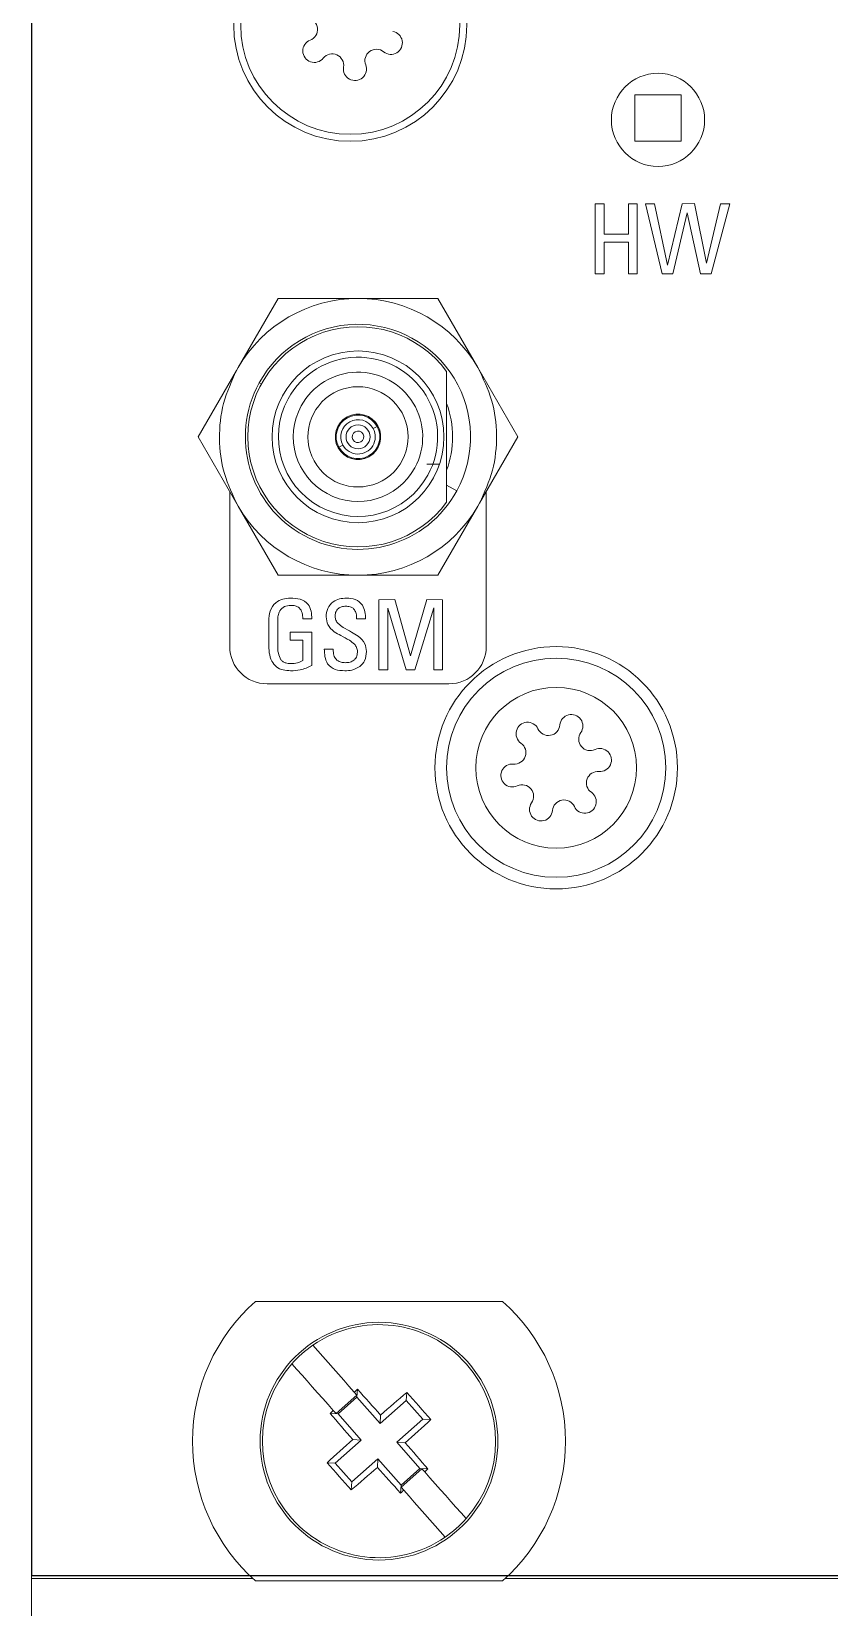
# Model space of a CAD drawing. Extents: x -194 to 239, y -574 to -265.
# Drawn here: x -130.63 to -125.22, y -338.49 to -327.8 of the extents above; entities that cross this region are included whole.
import ezdxf

# ---------------------------------------------------------------- set-up
doc = ezdxf.new("R2010")
doc.units = 0
doc.header["$LTSCALE"] = 0.5
doc.layers.get('0').update_dxf_attribs({"linetype": 'CONTINUOUS'})
doc.layers.add('UMRISSE', color=7, linetype='CONTINUOUS')

msp = doc.modelspace()

# ---------------------------------------------------------------- linework, layer by layer
at = {"lineweight": 5}
for p, q in [((-130.63196, -297.65409), (-130.63196, -338.25588)), ((-130.63023, -297.67312), (-130.63023, -338.27491)), ((-130.63252, -338.27577), (-117.88912, -338.27577)), ((-130.63023, -338.27491), (-117.88683, -338.27491))]:
    msp.add_line(p, q, dxfattribs=at)
at = {"color": 7, "linetype": 'Continuous', "lineweight": 5}
for p, q in [((-130.63179, -300.24218), (-130.63179, -338.29566)), ((-126.54388, -328.23202), (-126.54388, -328.54808)), ((-126.22783, -328.23202), (-126.54388, -328.23202)), ((-126.22783, -328.54808), (-126.22783, -328.23202)), ((-126.54388, -328.54808), (-126.22783, -328.54808)), ((-126.81181, -329.4457), (-126.81181, -328.97161)), ((-126.81181, -328.97161), (-126.75103, -328.97161)), ((-126.75103, -328.97161), (-126.75103, -329.17826)), ((-126.58692, -329.17826), (-126.58692, -328.97161)), ((-126.58692, -328.97161), (-126.52614, -328.97161)), ((-126.52614, -328.97161), (-126.52614, -329.4457)), ((-126.35652, -329.4457), (-126.47144, -328.97161)), ((-126.47144, -328.97161), (-126.40876, -328.97199)), ((-126.40876, -328.97199), (-126.32053, -329.38729)), ((-126.32053, -329.38729), (-126.2229, -328.97171)), ((-126.18719, -329.03239), (-126.28435, -329.4457)), ((-126.2229, -328.97171), (-126.13857, -328.97019)), ((-126.09726, -329.4457), (-126.18719, -329.03239)), ((-126.13857, -328.97019), (-126.0567, -329.37523)), ((-126.0567, -329.37523), (-125.96259, -328.97161)), ((-125.89972, -328.97161), (-126.02508, -329.4457)), ((-125.96259, -328.97161), (-125.89972, -328.97161)), ((-126.75103, -329.17826), (-126.58692, -329.17826)), ((-126.75103, -329.23297), (-126.75103, -329.4457)), ((-126.58692, -329.23297), (-126.75103, -329.23297)), ((-126.58692, -329.4457), (-126.58692, -329.23297)), ((-126.75103, -329.4457), (-126.81181, -329.4457)), ((-126.52614, -329.4457), (-126.58692, -329.4457)), ((-126.28435, -329.4457), (-126.35652, -329.4457)), ((-126.02508, -329.4457), (-126.09726, -329.4457)), ((-128.96133, -329.61352), (-129.23237, -330.08297)), ((-128.41938, -329.61352), (-128.96133, -329.61352)), ((-127.87742, -329.61352), (-128.41938, -329.61352)), ((-127.60644, -330.08287), (-127.87742, -329.61352)), ((-129.24337, -330.10207), (-129.50329, -330.55222)), ((-129.24339, -330.10206), (-129.23237, -330.08297)), ((-127.33547, -330.55222), (-127.60644, -330.08287)), ((-129.08922, -330.18628), (-129.07466, -330.19424)), ((-129.50329, -330.55222), (-129.23231, -331.02157)), ((-128.28967, -330.48136), (-128.31675, -330.49616)), ((-127.59538, -331.00237), (-127.33547, -330.55222)), ((-128.522, -330.60829), (-128.54908, -330.62308)), ((-127.95287, -330.73759), (-127.8726, -330.73759)), ((-127.81887, -330.88028), (-127.74953, -330.91816)), ((-127.81887, -330.99599), (-127.81887, -330.88028)), ((-129.28854, -330.92418), (-129.28854, -331.97448)), ((-127.55022, -331.97448), (-127.55022, -330.92415)), ((-129.23231, -331.02157), (-128.96133, -331.49091)), ((-127.87742, -331.49091), (-127.60639, -331.02147)), ((-127.59537, -331.00238), (-127.60639, -331.02147)), ((-128.96133, -331.49091), (-128.41938, -331.49091)), ((-128.41938, -331.49091), (-127.87742, -331.49091)), ((-128.27715, -331.65843), (-128.17003, -331.65567)), ((-128.27715, -332.13251), (-128.27715, -331.65843)), ((-128.21637, -331.71313), (-128.21637, -332.13251)), ((-128.09206, -332.13251), (-128.21637, -331.71313)), ((-128.17003, -331.65567), (-128.06309, -332.03783)), ((-128.06309, -332.03783), (-127.95302, -331.65577)), ((-127.90639, -331.71104), (-128.03488, -332.13251)), ((-127.95302, -331.65577), (-127.84561, -331.65843)), ((-127.90639, -332.13251), (-127.90639, -331.71104)), ((-127.84561, -331.65843), (-127.84561, -332.13251)), ((-129.02475, -331.95597), (-129.02475, -331.80079)), ((-128.96397, -331.79794), (-128.96397, -331.95919)), ((-128.73301, -331.78606), (-128.79379, -331.78606)), ((-128.36832, -331.7872), (-128.4291, -331.7872)), ((-128.87888, -331.93194), (-128.87888, -331.87724)), ((-128.87888, -331.87724), (-128.73301, -331.87724)), ((-128.79379, -331.93194), (-128.87888, -331.93194)), ((-128.79379, -332.06955), (-128.79379, -331.93194)), ((-128.73301, -331.87724), (-128.73301, -332.10374)), ((-128.64791, -331.99139), (-128.58713, -331.99139)), ((-128.58713, -331.99139), (-128.58713, -332.00431)), ((-128.21637, -332.13251), (-128.27715, -332.13251)), ((-128.03488, -332.13251), (-128.09206, -332.13251)), ((-127.84561, -332.13251), (-127.90639, -332.13251)), ((-129.03569, -332.22733), (-127.80306, -332.22733)), ((-127.44094, -336.41511), (-129.11336, -336.41511)), ((-128.42642, -337.05103), (-128.56856, -337.17656)), ((-128.42663, -337.06571), (-128.55397, -337.17818)), ((-128.44471, -337.03033), (-128.42642, -337.05103)), ((-128.42663, -337.06571), (-128.42327, -337.01157)), ((-128.26971, -337.24339), (-128.42663, -337.06571)), ((-128.09204, -337.08647), (-128.26971, -337.24339)), ((-128.09204, -337.08647), (-128.08868, -337.03232)), ((-127.97958, -337.21381), (-128.09204, -337.08647)), ((-128.55397, -337.17818), (-128.60811, -337.17482)), ((-128.56856, -337.17656), (-128.58685, -337.15586)), ((-128.55397, -337.17818), (-128.39705, -337.35585)), ((-128.26971, -337.24339), (-128.26614, -337.18579)), ((-128.15725, -337.37073), (-127.97958, -337.21381)), ((-127.97958, -337.21381), (-127.92543, -337.21717)), ((-128.39705, -337.35585), (-128.57473, -337.51276)), ((-128.39705, -337.35585), (-128.45465, -337.35228)), ((-128.15725, -337.37073), (-128.09966, -337.3743)), ((-128.00033, -337.5484), (-128.15725, -337.37073)), ((-128.57473, -337.51276), (-128.62887, -337.50941)), ((-128.57473, -337.51276), (-128.46226, -337.6401)), ((-128.46226, -337.6401), (-128.28459, -337.48319)), ((-128.28459, -337.48319), (-128.28816, -337.54078)), ((-128.28459, -337.48319), (-128.12768, -337.66086)), ((-128.12788, -337.67554), (-127.98574, -337.55001)), ((-128.12768, -337.66086), (-128.00033, -337.5484)), ((-128.00033, -337.5484), (-127.94619, -337.55176)), ((-127.98574, -337.55001), (-127.96745, -337.57072)), ((-128.46226, -337.6401), (-128.46562, -337.69425)), ((-128.12768, -337.66086), (-128.13103, -337.71501)), ((-128.10959, -337.69625), (-128.12788, -337.67554)), ((-130.63179, -338.29566), (-129.13095, -338.29566)), ((-129.11336, -338.31146), (-127.44094, -338.31146)), ((-127.42335, -338.29566), (-98.62495, -338.29566))]:
    msp.add_line(p, q, dxfattribs=at)
at = {"color": 7, "linetype": 'Continuous', "lineweight": 5, "flags": 128}
for points in [[(-128.44471, -337.03033), (-128.48067, -336.98961), (-128.51643, -336.94912), (-128.55196, -336.90889), (-128.58724, -336.86894), (-128.62225, -336.8293), (-128.65695, -336.79001), (-128.69133, -336.75108), (-128.72535, -336.71256)], [(-128.86749, -336.83809), (-128.83347, -336.87662), (-128.79909, -336.91554), (-128.76439, -336.95483), (-128.72938, -336.99447), (-128.6941, -337.03442), (-128.65857, -337.07465), (-128.62281, -337.11514), (-128.58685, -337.15586)], [(-127.68681, -337.88848), (-127.72084, -337.84996), (-127.75521, -337.81104), (-127.78991, -337.77174), (-127.82492, -337.73211), (-127.8602, -337.69216), (-127.89574, -337.65192), (-127.9315, -337.61143), (-127.96745, -337.57072)], [(-128.10959, -337.69625), (-128.07363, -337.73697), (-128.03787, -337.77745), (-128.00234, -337.81769), (-127.96706, -337.85764), (-127.93205, -337.89728), (-127.89735, -337.93657), (-127.86297, -337.97549), (-127.82895, -338.01402)]]:
    msp.add_lwpolyline(points, dxfattribs=at)
at = {"color": 7, "linetype": 'Continuous', "lineweight": 5}
for centre, radius in [((-128.47184, -327.75794), 0.79015), ((-128.47184, -327.75794), 0.74274), ((-126.38586, -328.4027), 0.31606), ((-128.41938, -330.55222), 0.58234), ((-128.41938, -330.55222), 0.08139), ((-127.07613, -332.79624), 0.82175), ((-127.07613, -332.79624), 0.74274), ((-127.07613, -332.79624), 0.54492), ((-128.27715, -337.36329), 0.80595)]:
    msp.add_circle(centre, radius, dxfattribs=at)
for centre, radius, start, end in [((-128.77148, -327.78948), 0.07798, 291.008422, 81.008422), ((-128.71557, -327.93507), 0.07798, 111.008422, 321.008422), ((-128.19658, -327.88045), 0.07798, 231.008422, 81.008422), ((-128.59435, -328.0332), 0.07798, 351.008422, 141.008422), ((-128.29471, -328.00167), 0.07798, 51.008422, 201.008422), ((-128.44031, -328.05758), 0.07798, 171.008422, 21.008422), ((-128.41938, -330.55222), 0.93869, 90, 150.006779), ((-128.41938, -330.55222), 0.93869, 30, 90), ((-128.41938, -330.55222), 0.74669, 36.463772, 323.536228), ((-128.41938, -330.55222), 0.76328, 331.35211, 151.35211), ((-128.41938, -330.55222), 0.53999, 331.35211, 151.35211), ((-128.41938, -330.55222), 0.43853, 331.35211, 151.35211), ((-128.41938, -330.55222), 0.76328, 151.35211, 331.35211), ((-128.41938, -330.55222), 0.33976, 28.64789, 208.64789), ((-128.41938, -330.55222), 0.53999, 151.35211, 331.35211), ((-128.41938, -330.55222), 0.43853, 151.35211, 331.35211), ((-128.41938, -330.55222), 0.6416, 339.383893, 20.616107), ((-128.41938, -330.55222), 0.33976, 208.64789, 28.64789), ((-128.41938, -330.55222), 0.15408, 28.64789, 208.64789), ((-128.41938, -330.55222), 0.1478, 28.64789, 208.64789), ((-128.41938, -330.55222), 0.11694, 28.647894, 208.64789), ((-128.41938, -330.55222), 0.15408, 208.64789, 28.64789), ((-128.41938, -330.55222), 0.1478, 208.64789, 28.64789), ((-128.41938, -330.55222), 0.11694, 208.64789, 28.647894), ((-128.41938, -330.55222), 0.03951, 28.64789, 208.64789), ((-128.41938, -330.55222), 0.03951, 208.64789, 28.64789), ((-128.41938, -330.55222), 0.93869, 209.999999, 269.999999), ((-128.41938, -330.55222), 0.93869, 269.999999, 330.006779), ((-129.03569, -331.97448), 0.25285, 180, 270), ((-127.80306, -331.97448), 0.25285, 270, 0), ((-127.26997, -332.56558), 0.07798, 25.043046, 235.043046), ((-126.97329, -332.51304), 0.07798, 325.043046, 175.043046), ((-127.12867, -332.49956), 0.07798, 205.043046, 355.043046), ((-126.84547, -332.6024), 0.07798, 145.043046, 295.043046), ((-127.35933, -332.6934), 0.07798, 265.043046, 55.043046), ((-126.77945, -332.7437), 0.07798, 265.043046, 115.043046), ((-127.3728, -332.84878), 0.07798, 85.043046, 295.043046), ((-127.30678, -332.99008), 0.07798, 325.043046, 115.043046), ((-126.79293, -332.89907), 0.07798, 85.043046, 235.043046), ((-127.02359, -333.09291), 0.07798, 25.043046, 175.043046), ((-126.88229, -333.02689), 0.07798, 205.043046, 55.043046), ((-127.17896, -333.07944), 0.07798, 145.043046, 355.043046), ((-128.27715, -337.36329), 1.26424, 131.409622, 228.590378), ((-128.27715, -337.36329), 1.26424, 311.409622, 48.590378), ((-128.27715, -337.36329), 0.79015, 318.341978, 124.557773), ((-128.27715, -337.36329), 0.79015, 124.557773, 138.341978), ((-128.27715, -337.36329), 0.79015, 138.341978, 304.557773), ((-112.6883, -355.01798), 23.91276, 131.148703, 131.216966), ((-145.4532, -352.52814), 23.03872, 41.754275, 42.337752), ((-113.09362, -354.55068), 23.05959, 130.562309, 131.145258), ((-145.57367, -352.63896), 23.43698, 41.148343, 41.751241), ((-111.49655, -356.348), 25.69857, 131.684564, 131.748084), ((-111.09738, -322.1864), 23.04948, 220.562076, 221.14528), ((-143.43058, -320.19982), 23.02173, 311.753927, 312.337833), ((-113.1022, -354.55049), 23.05377, 131.754545, 132.337642), ((-145.46308, -352.54552), 23.05763, 40.562206, 41.145205), ((-110.96032, -322.06958), 23.46414, 221.148874, 221.751072), ((-143.42275, -320.21978), 23.00158, 310.561597, 311.146016), ((-111.11625, -322.2121), 23.01833, 221.754017, 222.33801), ((-142.63479, -321.09638), 22.05753, 311.679125, 311.75313), ((-142.47418, -321.29931), 21.7991, 311.145198, 311.220081), ((-128.27715, -337.36329), 0.79015, 304.557773, 318.341978)]:
    msp.add_arc(centre, radius, start, end, dxfattribs=at)
for points, knots in [([(-129.23231, -331.02157), (-129.26727, -330.94923), (-129.33718, -330.80455), (-129.36715, -330.5634), (-129.343, -330.32158), (-129.27658, -330.17524), (-129.24337, -330.10207)], [0, 0, 0, 0, 0.24997494, 0.49996765, 0.74997554, 1, 1, 1, 1]), ([(-127.81887, -330.88028), (-127.81887, -330.82069), (-127.81887, -330.70018), (-127.81887, -330.50712), (-127.81887, -330.307), (-127.81887, -330.17518), (-127.81887, -330.10845)], [0, 0, 0, 0, 0.23380353, 0.47284011, 0.73317076, 1, 1, 1, 1]), ([(-127.60644, -330.08287), (-127.57149, -330.15521), (-127.50157, -330.29989), (-127.47161, -330.54104), (-127.49576, -330.78286), (-127.56217, -330.9292), (-127.59538, -331.00237)], [0, 0, 0, 0, 0.24997607, 0.49996759, 0.74997552, 1, 1, 1, 1]), ([(-129.02475, -331.80079), (-129.02327, -331.77793), (-129.02032, -331.7324), (-128.98419, -331.67625), (-128.93031, -331.64929), (-128.89453, -331.64728), (-128.8766, -331.64627)], [0, 0, 0, 0, 0.28066503, 0.55932751, 0.77914265, 1, 1, 1, 1]), ([(-128.87593, -331.69489), (-128.89048, -331.69626), (-128.9195, -331.69899), (-128.94993, -331.72895), (-128.9625, -331.76404), (-128.96348, -331.78663), (-128.96397, -331.79794)], [0, 0, 0, 0, 0.27969132, 0.55811522, 0.77874406, 1, 1, 1, 1]), ([(-128.8766, -331.64627), (-128.85487, -331.64707), (-128.8117, -331.64865), (-128.7554, -331.6809), (-128.73505, -331.73511), (-128.73369, -331.76905), (-128.73301, -331.78606)], [0, 0, 0, 0, 0.28127363, 0.55865744, 0.77868581, 1, 1, 1, 1]), ([(-128.79379, -331.78606), (-128.79432, -331.77286), (-128.79538, -331.74657), (-128.8129, -331.71169), (-128.84481, -331.69627), (-128.86554, -331.69535), (-128.87593, -331.69489)], [0, 0, 0, 0, 0.28117069, 0.55954263, 0.77901538, 1, 1, 1, 1]), ([(-128.63576, -331.77391), (-128.63411, -331.75385), (-128.63081, -331.71383), (-128.59216, -331.67004), (-128.54498, -331.64895), (-128.51377, -331.64716), (-128.49815, -331.64627)], [0, 0, 0, 0, 0.2800047, 0.55848862, 0.778988, 1, 1, 1, 1]), ([(-128.55199, -331.71598), (-128.55613, -331.71989), (-128.56442, -331.72772), (-128.57337, -331.74643), (-128.57437, -331.76107), (-128.57498, -331.77002)], [0, 0, 0, 0, 0.28002869, 0.56023427, 1, 1, 1, 1]), ([(-128.50204, -331.70097), (-128.51212, -331.70145), (-128.53011, -331.70231), (-128.54531, -331.7118), (-128.55199, -331.71598)], [0, 0, 0, 0, 0.56021746, 1, 1, 1, 1]), ([(-128.44354, -331.72471), (-128.44768, -331.72017), (-128.45598, -331.71106), (-128.47665, -331.70233), (-128.49241, -331.70149), (-128.50204, -331.70097)], [0, 0, 0, 0, 0.27956196, 0.55959993, 1, 1, 1, 1]), ([(-128.49815, -331.64627), (-128.4774, -331.6475), (-128.43614, -331.64996), (-128.38775, -331.68776), (-128.37033, -331.73883), (-128.36899, -331.77106), (-128.36832, -331.7872)], [0, 0, 0, 0, 0.28059905, 0.55817879, 0.77865918, 1, 1, 1, 1]), ([(-128.4291, -331.7872), (-128.42925, -331.77487), (-128.42951, -331.7529), (-128.43926, -331.73331), (-128.44354, -331.72471)], [0, 0, 0, 0, 0.56118774, 1, 1, 1, 1]), ([(-128.58039, -331.8742), (-128.59768, -331.85905), (-128.62857, -331.832), (-128.63356, -331.79166), (-128.63576, -331.77391)], [0, 0, 0, 0, 0.55983685, 1, 1, 1, 1]), ([(-128.57498, -331.77002), (-128.57377, -331.77902), (-128.57134, -331.79707), (-128.55129, -331.82355), (-128.53204, -331.83641), (-128.52027, -331.84428)], [0, 0, 0, 0, 0.27930631, 0.55939388, 1, 1, 1, 1]), ([(-128.52027, -331.84428), (-128.50109, -331.85519), (-128.46684, -331.87467), (-128.43265, -331.89426), (-128.41761, -331.90288)], [0, 0, 0, 0, 0.55999649, 1, 1, 1, 1]), ([(-128.8766, -332.13859), (-128.89349, -332.13774), (-128.9272, -332.13602), (-128.97506, -332.11516), (-129.02134, -332.05478), (-129.02334, -331.99673), (-129.02475, -331.95597)], [0, 0, 0, 0, 0.18752058, 0.37425217, 0.56053603, 1, 1, 1, 1]), ([(-128.96397, -331.95919), (-128.96395, -331.97968), (-128.96392, -332.01617), (-128.94857, -332.04912), (-128.94184, -332.06357)], [0, 0, 0, 0, 0.56157265, 1, 1, 1, 1]), ([(-128.47773, -331.93213), (-128.49694, -331.9214), (-128.53125, -331.90225), (-128.56537, -331.88277), (-128.58039, -331.8742)], [0, 0, 0, 0, 0.56000192, 1, 1, 1, 1]), ([(-128.42302, -332.00772), (-128.42422, -331.99862), (-128.42662, -331.98038), (-128.44654, -331.95338), (-128.46589, -331.94019), (-128.47773, -331.93213)], [0, 0, 0, 0, 0.27933541, 0.55944188, 1, 1, 1, 1]), ([(-128.41761, -331.90288), (-128.40014, -331.91892), (-128.3689, -331.9476), (-128.36428, -331.98934), (-128.36224, -332.00772)], [0, 0, 0, 0, 0.5595146, 1, 1, 1, 1]), ([(-128.94184, -332.06357), (-128.93725, -332.06858), (-128.92806, -332.07861), (-128.90529, -332.08834), (-128.88789, -332.08935), (-128.87726, -332.08997)], [0, 0, 0, 0, 0.2797659, 0.55997682, 1, 1, 1, 1]), ([(-128.50907, -332.13859), (-128.53106, -332.13755), (-128.57473, -332.13547), (-128.62804, -332.09748), (-128.6459, -332.04269), (-128.64724, -332.00852), (-128.64791, -331.99139)], [0, 0, 0, 0, 0.2809702, 0.55814096, 0.77858004, 1, 1, 1, 1]), ([(-128.58713, -332.00431), (-128.58636, -332.01766), (-128.58498, -332.04147), (-128.56906, -332.05893), (-128.56206, -332.06661)], [0, 0, 0, 0, 0.56072695, 1, 1, 1, 1]), ([(-128.56206, -332.06661), (-128.55262, -332.07238), (-128.53572, -332.0827), (-128.51604, -332.08353), (-128.50736, -332.08389)], [0, 0, 0, 0, 0.55891462, 1, 1, 1, 1]), ([(-128.50736, -332.08389), (-128.49533, -332.08346), (-128.47387, -332.08268), (-128.4555, -332.07178), (-128.44743, -332.06699)], [0, 0, 0, 0, 0.56076663, 1, 1, 1, 1]), ([(-128.44743, -332.06699), (-128.44294, -332.06268), (-128.43396, -332.05406), (-128.42465, -332.03343), (-128.42364, -332.01747), (-128.42302, -332.00772)], [0, 0, 0, 0, 0.28008136, 0.56012738, 1, 1, 1, 1]), ([(-128.36224, -332.00772), (-128.36374, -332.02996), (-128.36642, -332.06964), (-128.39413, -332.09762), (-128.40631, -332.10991)], [0, 0, 0, 0, 0.56053066, 1, 1, 1, 1]), ([(-128.87726, -332.08997), (-128.86072, -332.08968), (-128.83123, -332.08915), (-128.80521, -332.07553), (-128.79379, -332.06955)], [0, 0, 0, 0, 0.56089068, 1, 1, 1, 1]), ([(-128.73301, -332.10374), (-128.75863, -332.11535), (-128.80443, -332.13609), (-128.85453, -332.13783), (-128.8766, -332.13859)], [0, 0, 0, 0, 0.55953725, 1, 1, 1, 1]), ([(-128.40631, -332.10991), (-128.42429, -332.11969), (-128.45648, -332.1372), (-128.49296, -332.13817), (-128.50907, -332.13859)], [0, 0, 0, 0, 0.55843356, 1, 1, 1, 1])]:
    msp.add_open_spline(points, degree=3, knots=knots, dxfattribs=at)
at = {"layer": 'UMRISSE', "color": 7, "linetype": 'Continuous', "lineweight": 5}
msp.add_line((-130.63196, -338.91766), (-130.63196, -297.65869), dxfattribs=at)

doc.saveas('drawing.dxf')
